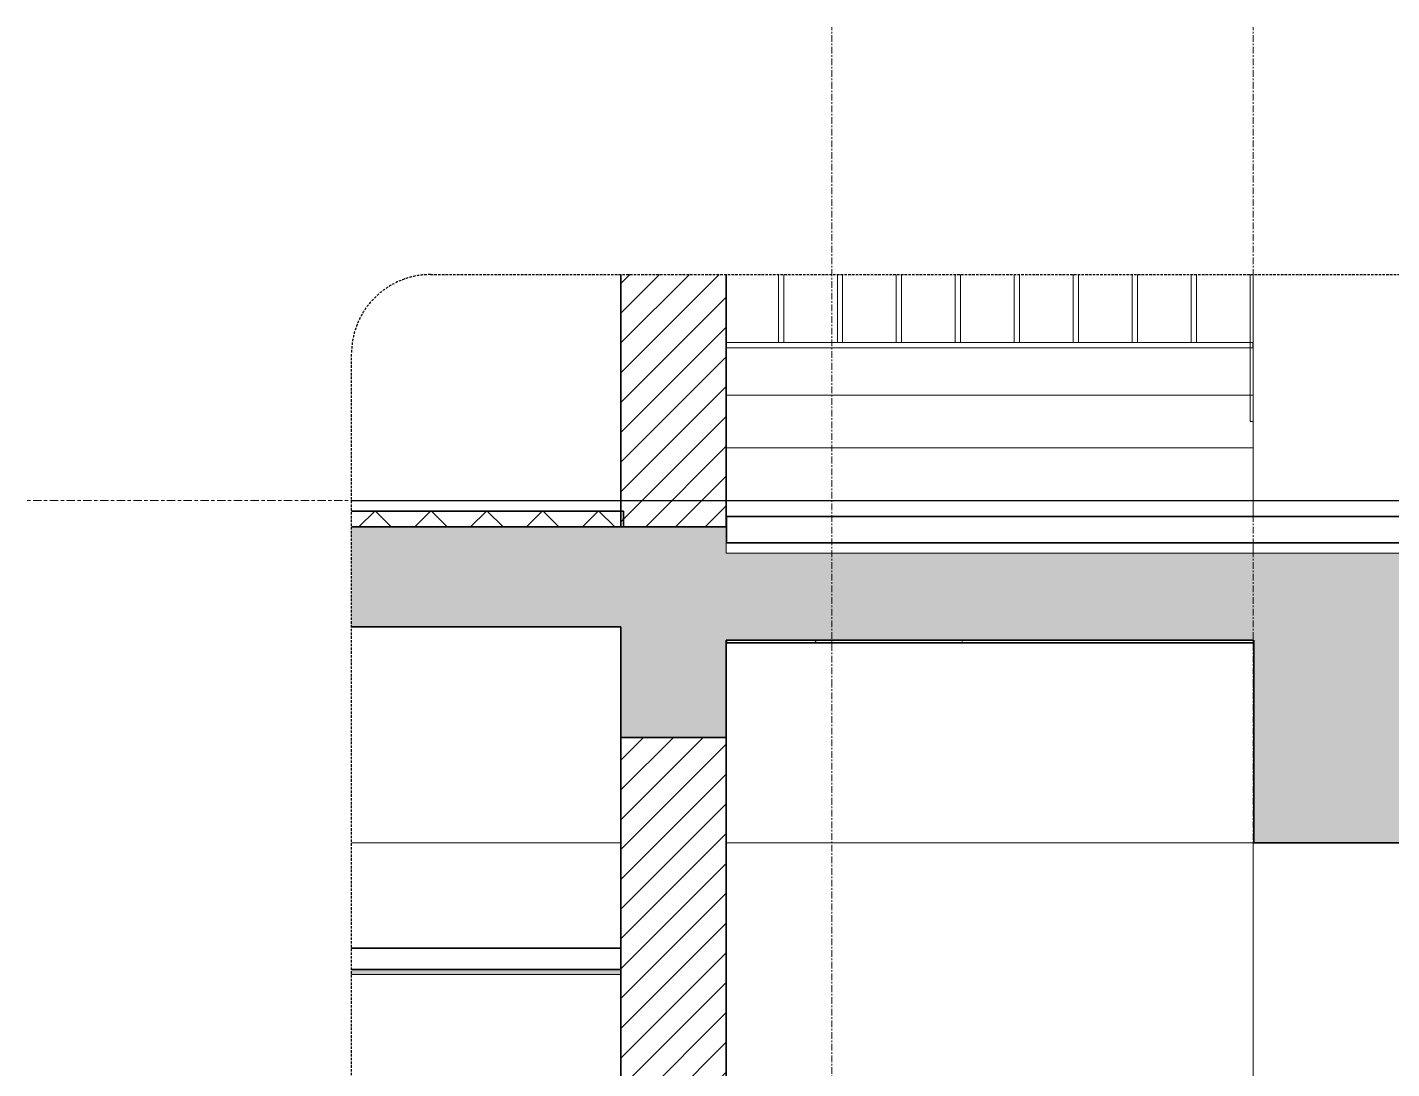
# Model space of a CAD drawing. Header units: millimetres. Extents: x 41758 to 237109, y 3795 to 78637.
# Drawn here: x 71183 to 73773, y 7921 to 9898 of the extents above; entities that cross this region are included whole.
import ezdxf

# ---------------------------------------------------------------- set-up
doc = ezdxf.new("R2010")
doc.units = ezdxf.units.MM
for name, pattern in [('Centre', [31.75, 6.35, -4.7625, 15.875, -4.7625]), ('Grid Line', [22.225, 12.7, -3.175, 3.175, -3.175]), ('Hidden', [7.14375, 4.7625, -2.38125]), ('IMPORT-CENTER _2_', [40.64, 25.4, -5.08, 5.08, -5.08])]:
    doc.linetypes.add(name, pattern=pattern)
for name, color, linetype, lineweight in [('0-5', 130, 'Continuous', 5), ('A-CLNG-1', 250, 'Continuous', 35), ('A-CLNG-FNSH-1', 7, 'Continuous', 18), ('A-CLNG-PATT-1', 7, 'Continuous', 18), ('A-CLNG-PATT-3', 13, 'Continuous', 18), ('A-DETL-GENF', 92, 'Continuous', 18), ('A-DETL-GENF-4', 9, 'Continuous', 18), ('A-DETL-GENF-5', 92, 'Hidden', 25), ('A-DETL-MEDM', 33, 'Continuous', 35), ('A-DETL-THIN', 151, 'Continuous', 18), ('A-FLOR-FNSH-1', 250, 'Continuous', 35), ('A-FLOR-HRAL', 11, 'Continuous', 18), ('A-FLOR-LEVL-2', 51, 'Centre', 9), ('A-FLOR-PATT-3', 8, 'Continuous', 18), ('A-WALL', 113, 'Continuous', 18), ('A-WALL-2', 250, 'Continuous', 35), ('A-WALL-PATT-2', 111, 'Continuous', 18), ('G-IMPT', 8, 'Continuous', 18), ('G-IMPT-3', 8, 'IMPORT-CENTER _2_', 18), ('M-EQPM', 50, 'Continuous', 18), ('M-EQPM-2', 50, 'Continuous', 25), ('S-BEAM-2', 7, 'Continuous', 18), ('S-COLS-6', 7, 'Continuous', 18), ('S-GRID-1', 1, 'Grid Line', 9)]:
    doc.layers.add(name, color=color, linetype=linetype, lineweight=lineweight)
pattern_1 = [(45, (77358.363, 15875), (-28.28427, 28.28427), [])]

# ---------------------------------------------------------------- blocks, each defined once
blk = doc.blocks.new('NCV_TKTC_KET CAU_rvt-3-TKCS_CĂN HỘ LOẠI 6 - MẶT CẮT 2')
at = {"layer": 'S-BEAM-2'}
for p, q in [((-45537, 9100), (-44536.9, 9100)), ((-45737, 8350), (-46248.6, 8350)), ((-44535.3, 8350), (-45537, 8350))]:
    blk.add_line(p, q, dxfattribs=at)
at = {"layer": 'S-COLS-6'}
for p, q in [((-44536.9, 8970), (-44536.9, 9428.9)), ((-44536.9, 8900), (-44536.9, 8920)), ((-44536.9, 5570), (-44536.9, 8350))]:
    blk.add_line(p, q, dxfattribs=at)
blk = doc.blocks.new('NCV_TKTC_TANG 2_rvt-3-TKCS_CĂN HỘ LOẠI 6 - MẶT CẮT 2')
at = {"layer": 'A-CLNG-PATT-1'}
h = blk.add_hatch(dxfattribs=at)
h.set_pattern_fill('FP_16', color=256, style=0, pattern_type=2)
h.set_pattern_definition([(0, (-40688.45, 15875), (406.4, 101.6), [16.764, -288.036, 16.764, -288.036, -1625.6]), (0, (-40688.45, 15875), (406.4, 101.6), [-609.6, 16.764, -592.836, 16.764, -288.036, -711.2]), (0, (-40688.45, 15875), (406.4, 101.6), [-1524, 16.764, -186.436, 16.764, -491.236]), (120, (-40536.05, 15925.8), (-291.1882, 301.1527), [16.764, -288.036, 16.764, -288.036, -1625.6]), (120, (-40536.05, 15925.8), (-291.1882, 301.1527), [-609.6, 16.764, -592.836, 16.764, -288.036, -711.2]), (120, (-40536.05, 15925.8), (-291.1882, 301.1527), [-1524, 16.764, -186.436, 16.764, -491.236]), (240, (-40485.25, 16129), (-115.2118, -402.7527), [16.764, -288.036, 16.764, -288.036, -1625.6]), (240, (-40485.25, 16129), (-115.2118, -402.7527), [-609.6, 16.764, -592.836, 16.764, -288.036, -711.2]), (240, (-40485.25, 16129), (-115.2118, -402.7527), [-1524, 16.764, -186.436, 16.764, -491.236])])
h.paths.add_polyline_path([(-44536.9, 8730), (-44535.3, 8730), (-44535.3, 8735), (-45536.9, 8735), (-45536.9, 8730), (-45175.5, 8730)])
h.paths.add_polyline_path([(-43536.9, 8730), (-43536.9, 8735), (-44235.3, 8735), (-44235.3, 8730), (-43696.7, 8730)])
at = {"layer": 'A-CLNG-1'}
for p, q in [((-45536.9, 8735), (-45536.9, 8730)), ((-45536.9, 8730), (-44535.3, 8730))]:
    blk.add_line(p, q, dxfattribs=at)
blk = doc.blocks.new('NCV_TKTC_TANG 3 - 4_rvt-4-TKCS_CĂN HỘ LOẠI 6 - MẶT CẮT 2')
at = {"layer": 'A-FLOR-FNSH-1'}
for p, q in [((-43536.9, 8970), (-45536.9, 8970)), ((-45536.9, 8970), (-45536.9, 8920)), ((-45536.9, 8920), (-43536.9, 8920))]:
    blk.add_line(p, q, dxfattribs=at)
blk = doc.blocks.new('Railing - 10mm-V39-TKCS_CĂN HỘ LOẠI 6 - MẶT CẮT 2')
at = {"layer": 'A-FLOR-HRAL'}
for p, q in [((-45438.1, 9300), (-45438.1, 9428.9)), ((-45428.1, 9428.9), (-45428.1, 9300))]:
    blk.add_line(p, q, dxfattribs=at)
blk = doc.blocks.new('Railing - 50 x 10mm-V40-TKCS_CĂN HỘ LOẠI 6 - MẶT CẮT 2')
at = {"layer": 'A-FLOR-HRAL'}
for q in [(-44542.4, 9428.9), (-44536.9, 9150)]:
    blk.add_line((-44542.4, 9150), q, dxfattribs=at)
blk = doc.blocks.new('Railing - Railing-1560038-TKCS_CĂN HỘ LOẠI 6 - MẶT CẮT 2')
at = {"layer": 'A-FLOR-HRAL'}
for p, q in [((-45537, 9300), (-44537.4, 9300)), ((-45537, 9290), (-44537.4, 9290)), ((-44537.4, 9300), (-44537.4, 9290))]:
    blk.add_line(p, q, dxfattribs=at)
for name, p in [('Railing - 10mm-V39-TKCS_CĂN HỘ LOẠI 6 - MẶT CẮT 2', (0, 0)), ('Railing - 10mm-V39-TKCS_CĂN HỘ LOẠI 6 - MẶT CẮT 2', (112, 0)), ('Railing - 10mm-V39-TKCS_CĂN HỘ LOẠI 6 - MẶT CẮT 2', (223.9, 0)), ('Railing - 10mm-V39-TKCS_CĂN HỘ LOẠI 6 - MẶT CẮT 2', (335.9, 0)), ('Railing - 10mm-V39-TKCS_CĂN HỘ LOẠI 6 - MẶT CẮT 2', (447.8, 0)), ('Railing - 10mm-V39-TKCS_CĂN HỘ LOẠI 6 - MẶT CẮT 2', (559.8, 0)), ('Railing - 10mm-V39-TKCS_CĂN HỘ LOẠI 6 - MẶT CẮT 2', (671.8, 0)), ('Railing - 10mm-V39-TKCS_CĂN HỘ LOẠI 6 - MẶT CẮT 2', (783.7, 0)), ('Railing - 50 x 10mm-V40-TKCS_CĂN HỘ LOẠI 6 - MẶT CẮT 2', (0, 0))]:
    blk.add_blockref(name, p)
blk = doc.blocks.new('TKTC_XREF_251221_MB TANG 2-7 - TKTC_XREF_260130_MB TANG 2-5_dwg_$cc-4746808-TKCS_CĂN HỘ LOẠI 6 - MẶT CẮT 2')
at = {"layer": 'G-IMPT-3'}
for p, q in [((-45618.5, 5600), (-45465.5, 5600)), ((-45542, 5600), (-45542, 5600))]:
    blk.add_line(p, q, dxfattribs=at)
at = {"layer": 'M-EQPM'}
for p, q in [((-45542, 5600), (-45596, 5600)), ((-45596, 5600), (-45542, 5600)), ((-45542, 5600), (-45554.5, 5600)), ((-45554.5, 5600), (-45542, 5600)), ((-45542, 5600), (-45529.4, 5600)), ((-45529.4, 5600), (-45542, 5600)), ((-45485.1, 5600), (-45485.1, 5600))]:
    blk.add_line(p, q, dxfattribs=at)
blk = doc.blocks.new('TKTC_XREF_251221_MB TANG 2-7 - TKTC_XREF_260130_MB TANG 2-5_dwg_CUM U_DN100-4746796-TKCS_CĂN HỘ LOẠI 6 - MẶT CẮT 2')
at = {"layer": 'G-IMPT'}
for p, q in [((-45542, 5600), (-45609.1, 5600)), ((-45609.1, 5600), (-45542, 5600)), ((-45542, 5600), (-45601.3, 5600)), ((-45601.3, 5600), (-45542, 5600)), ((-45542, 5600), (-45542, 5600)), ((-45477.1, 5600), (-45542, 5600)), ((-45477.1, 5600), (-45542, 5600)), ((-45477.1, 5600), (-45542, 5600)), ((-45477.1, 5600), (-45542, 5600)), ((-45475.2, 5600), (-45477.1, 5600)), ((-45477.1, 5600), (-45475.2, 5600)), ((-45475.2, 5600), (-45477.1, 5600)), ((-45477.1, 5600), (-45475.2, 5600)), ((-45470.4, 5600), (-45475.2, 5600)), ((-45475.2, 5600), (-45470.4, 5600)), ((-45475.2, 5600), (-45470.4, 5600)), ((-45475.2, 5600), (-45470.4, 5600)), ((-45470.4, 5600), (-45475.2, 5600)), ((-45475.2, 5600), (-45470.4, 5600)), ((-45475.2, 5600), (-45470.4, 5600)), ((-45475.2, 5600), (-45470.4, 5600)), ((-45470.4, 5600), (-45470.4, 5600)), ((-45470.4, 5600), (-45470.4, 5600)), ((-45469.5, 5600), (-45464, 5600)), ((-45464, 5600), (-45469.5, 5600)), ((-45469.5, 5600), (-45464, 5600)), ((-45464, 5600), (-45469.5, 5600)), ((-45463.1, 5600), (-45464, 5600)), ((-45464, 5600), (-45463.1, 5600)), ((-45463.1, 5600), (-45464, 5600)), ((-45464, 5600), (-45463.1, 5600))]:
    blk.add_line(p, q, dxfattribs=at)
blk = doc.blocks.new('TKTC_XREF_251221_MB TANG 2-7 - TKTC_XREF_260130_MB TANG 2-5_dwg_$cc-4746798-TKCS_CĂN HỘ LOẠI 6 - MẶT CẮT 2')
at = {"layer": 'G-IMPT-3'}
for p, q in [((-45071.5, 5600), (-45192.6, 5600)), ((-45132.5, 5600), (-45131.7, 5600))]:
    blk.add_line(p, q, dxfattribs=at)
at = {"layer": 'M-EQPM'}
for p, q in [((-45177.1, 5600), (-45177.1, 5600)), ((-45132.1, 5600), (-45132.4, 5600)), ((-45132.4, 5600), (-45131.8, 5600)), ((-45131.8, 5600), (-45132.1, 5600))]:
    blk.add_line(p, q, dxfattribs=at)
blk = doc.blocks.new('TKTC_XREF_251221_MB TANG 2-7 - TKTC_XREF_260130_MB TANG 2-5_dwg_CUM U_DN100-V42-TKCS_CĂN HỘ LOẠI 6 - MẶT CẮT 2')
at = {"layer": 'G-IMPT'}
for p, q in [((-45196.1, 5600), (-45195.3, 5600)), ((-45195.3, 5600), (-45196.1, 5600)), ((-45196.1, 5600), (-45195.3, 5600)), ((-45195.3, 5600), (-45196.1, 5600)), ((-45191, 5600), (-45195.3, 5600)), ((-45195.3, 5600), (-45191, 5600)), ((-45191, 5600), (-45195.3, 5600)), ((-45195.3, 5600), (-45191, 5600)), ((-45190.2, 5600), (-45190.2, 5600)), ((-45190.2, 5600), (-45190.2, 5600)), ((-45190.2, 5600), (-45186.5, 5600)), ((-45186.5, 5600), (-45190.2, 5600)), ((-45186.5, 5600), (-45190.2, 5600)), ((-45186.5, 5600), (-45190.2, 5600)), ((-45190.2, 5600), (-45186.5, 5600)), ((-45186.5, 5600), (-45190.2, 5600)), ((-45186.5, 5600), (-45190.2, 5600)), ((-45186.5, 5600), (-45190.2, 5600)), ((-45186.5, 5600), (-45184.9, 5600)), ((-45184.9, 5600), (-45186.5, 5600)), ((-45186.5, 5600), (-45184.9, 5600)), ((-45184.9, 5600), (-45186.5, 5600)), ((-45184.9, 5600), (-45133.6, 5600)), ((-45184.9, 5600), (-45133.6, 5600)), ((-45184.9, 5600), (-45133.6, 5600)), ((-45184.9, 5600), (-45133.6, 5600)), ((-45133.6, 5600), (-45086.7, 5600)), ((-45086.7, 5600), (-45133.6, 5600)), ((-45133.6, 5600), (-45133.6, 5600)), ((-45133.6, 5600), (-45080.5, 5600)), ((-45080.5, 5600), (-45133.6, 5600))]:
    blk.add_line(p, q, dxfattribs=at)
blk = doc.blocks.new('TKTC_XREF_251221_MB TANG 2-7 - TKTC_XREF_260130_MB TANG 2-5_dwg_THU NUOC - THU NUOC-444531-TKCS_MB TẦNG 1-4746810-TKCS_CĂN HỘ LOẠI 6 - MẶT CẮT 2')
at = {"layer": 'G-IMPT'}
for p, q in [((-45008.7, 5600), (-44858.7, 5600)), ((-44858.7, 5600), (-45008.7, 5600)), ((-44983.7, 5600), (-44883.7, 5600)), ((-44883.7, 5600), (-44983.7, 5600)), ((-44967.7, 5600), (-44973.7, 5600)), ((-44973.7, 5600), (-44967.7, 5600)), ((-44961.3, 5600), (-44955.3, 5600)), ((-44955.3, 5600), (-44961.3, 5600)), ((-44948.9, 5600), (-44942.9, 5600)), ((-44942.9, 5600), (-44948.9, 5600)), ((-44930.4, 5600), (-44936.4, 5600)), ((-44936.4, 5600), (-44930.4, 5600)), ((-44930.4, 5600), (-44936.4, 5600)), ((-44936.4, 5600), (-44930.4, 5600)), ((-44933.7, 5600), (-44933.7, 5600)), ((-44933.7, 5600), (-44933.7, 5600)), ((-44933.7, 5600), (-44933.7, 5600)), ((-44933.7, 5600), (-44933.7, 5600)), ((-44918.4, 5600), (-44924.4, 5600)), ((-44924.4, 5600), (-44918.4, 5600)), ((-44906, 5600), (-44912, 5600)), ((-44912, 5600), (-44906, 5600)), ((-44899.6, 5600), (-44893.6, 5600)), ((-44893.6, 5600), (-44899.6, 5600))]:
    blk.add_line(p, q, dxfattribs=at)
blk = doc.blocks.new('TKTC_XREF_251221_MB TANG 2-7 - TKTC_XREF_260130_MB TANG 2-5_dwg_THU NUOC - THU NUOC-444531-TKCS_MB TẦNG 1-4746804-TKCS_CĂN HỘ LOẠI 6 - MẶT CẮT 2')
at = {"layer": 'G-IMPT'}
for p, q in [((-45708.7, 5600), (-45858.7, 5600)), ((-45858.7, 5600), (-45708.7, 5600)), ((-45733.7, 5600), (-45833.7, 5600)), ((-45833.7, 5600), (-45733.7, 5600)), ((-45817.7, 5600), (-45823.7, 5600)), ((-45823.7, 5600), (-45817.7, 5600)), ((-45811.3, 5600), (-45805.3, 5600)), ((-45805.3, 5600), (-45811.3, 5600)), ((-45798.9, 5600), (-45792.9, 5600)), ((-45792.9, 5600), (-45798.9, 5600)), ((-45786.9, 5600), (-45780.9, 5600)), ((-45780.9, 5600), (-45786.9, 5600)), ((-45786.9, 5600), (-45780.9, 5600)), ((-45780.9, 5600), (-45786.9, 5600)), ((-45783.7, 5600), (-45783.7, 5600)), ((-45783.7, 5600), (-45783.7, 5600)), ((-45783.7, 5600), (-45783.7, 5600)), ((-45783.7, 5600), (-45783.7, 5600)), ((-45768.4, 5600), (-45774.4, 5600)), ((-45774.4, 5600), (-45768.4, 5600)), ((-45756, 5600), (-45762, 5600)), ((-45762, 5600), (-45756, 5600)), ((-45749.6, 5600), (-45743.6, 5600)), ((-45743.6, 5600), (-45749.6, 5600))]:
    blk.add_line(p, q, dxfattribs=at)
blk = doc.blocks.new('TKTC_XREF_251221_MB TANG 2-7 - TKTC_XREF_260130_MB TANG 2-5_dwg_$cc-V43-TKCS_CĂN HỘ LOẠI 6 - MẶT CẮT 2')
at = {"layer": 'G-IMPT-3'}
for p, q in [((-45383.3, 5600), (-45504.4, 5600)), ((-45444.3, 5600), (-45443.5, 5600))]:
    blk.add_line(p, q, dxfattribs=at)
at = {"layer": 'M-EQPM'}
for p, q in [((-45488.9, 5600), (-45488.9, 5600)), ((-45443.9, 5600), (-45444.2, 5600)), ((-45444.2, 5600), (-45443.6, 5600)), ((-45443.6, 5600), (-45443.9, 5600))]:
    blk.add_line(p, q, dxfattribs=at)
blk = doc.blocks.new('TKTC_XREF_251221_MB TANG 2-7 - TKTC_XREF_260130_MB TANG 2-5_dwg_CUM U_DN100-V44-TKCS_CĂN HỘ LOẠI 6 - MẶT CẮT 2')
at = {"layer": 'G-IMPT'}
for p, q in [((-45508.6, 5600), (-45507.8, 5600)), ((-45508.5, 5600), (-45508.6, 5600)), ((-45507.8, 5600), (-45508.5, 5600)), ((-45507.9, 5600), (-45507.2, 5600)), ((-45507.2, 5600), (-45507.9, 5600)), ((-45507.9, 5600), (-45507.9, 5600)), ((-45506.6, 5600), (-45506.6, 5600)), ((-45505.9, 5600), (-45505.9, 5600)), ((-45505, 5600), (-45505.1, 5600)), ((-45504.4, 5600), (-45504.4, 5600)), ((-45503.5, 5600), (-45503.5, 5600)), ((-45502.9, 5600), (-45502.9, 5600)), ((-45502.8, 5600), (-45502.8, 5600)), ((-45502.7, 5600), (-45502.8, 5600)), ((-45499, 5600), (-45502.8, 5600)), ((-45502.7, 5600), (-45502.7, 5600)), ((-45498.9, 5600), (-45502.7, 5600)), ((-45502.1, 5600), (-45502.1, 5600)), ((-45502.1, 5600), (-45502.1, 5600)), ((-45502.1, 5600), (-45502.1, 5600)), ((-45498.3, 5600), (-45502.1, 5600)), ((-45498.3, 5600), (-45502.1, 5600)), ((-45497.5, 5600), (-45446.1, 5600)), ((-45496.8, 5600), (-45445.5, 5600)), ((-45446.1, 5600), (-45445.5, 5600)), ((-45446.1, 5600), (-45445.5, 5600)), ((-45446.1, 5600), (-45445.5, 5600))]:
    blk.add_line(p, q, dxfattribs=at)
at = {"layer": 'G-IMPT', "flags": 128}
for points in [[(-45503.5, 5600), (-45507.8, 5600), (-45507.8, 5600), (-45503.5, 5600)], [(-45502.9, 5600), (-45507.2, 5600), (-45507.2, 5600), (-45502.9, 5600)], [(-45502.8, 5600), (-45499, 5600), (-45498.9, 5600), (-45502.7, 5600)], [(-45502.1, 5600), (-45498.4, 5600), (-45498.3, 5600), (-45502.1, 5600)], [(-45498.9, 5600), (-45498.9, 5600), (-45497.4, 5600), (-45497.5, 5600), (-45499, 5600), (-45499, 5600)], [(-45498.3, 5600), (-45498.3, 5600), (-45496.8, 5600), (-45496.8, 5600), (-45498.4, 5600), (-45498.4, 5600)], [(-45497.4, 5600), (-45446.1, 5600), (-45446.1, 5600)], [(-45496.8, 5600), (-45445.5, 5600), (-45445.5, 5600)]]:
    blk.add_lwpolyline(points, dxfattribs=at)
blk = doc.blocks.new('TKTC_XREF_251221_MB TANG 2-7 - TKTC_XREF_260130_MB TANG 2-5_dwg_FD-4746794-TKCS_CĂN HỘ LOẠI 6 - MẶT CẮT 2')
at = {"layer": 'G-IMPT'}
for p, q in [((-45210.7, 5600), (-45060.7, 5600)), ((-45060.7, 5600), (-45210.7, 5600)), ((-45135.7, 5600), (-45135.7, 5600))]:
    blk.add_line(p, q, dxfattribs=at)
at = {"layer": 'M-EQPM'}
for p, q in [((-45082.4, 5600), (-45189, 5600)), ((-45098, 5600), (-45173.4, 5600)), ((-45098, 5600), (-45173.4, 5600))]:
    blk.add_line(p, q, dxfattribs=at)
blk = doc.blocks.new('TKTC_XREF_251221_MB TANG 2-7 - TKTC_XREF_260130_MB TANG 2-5_dwg_$cc-4746805-TKCS_CĂN HỘ LOẠI 6 - MẶT CẮT 2')
at = {"layer": 'G-IMPT-3'}
for p, q in [((-45355.5, 5600), (-45508.5, 5600)), ((-45432, 5600), (-45432, 5600))]:
    blk.add_line(p, q, dxfattribs=at)
at = {"layer": 'M-EQPM'}
for p, q in [((-45488.8, 5600), (-45488.8, 5600)), ((-45432, 5600), (-45444.5, 5600)), ((-45444.5, 5600), (-45432, 5600)), ((-45432, 5600), (-45377.9, 5600)), ((-45377.9, 5600), (-45432, 5600)), ((-45432, 5600), (-45419.4, 5600)), ((-45419.4, 5600), (-45432, 5600))]:
    blk.add_line(p, q, dxfattribs=at)
blk = doc.blocks.new('TKTC_XREF_251221_MB TANG 2-7 - TKTC_XREF_260130_MB TANG 2-5_dwg_CUM U_DN100-V45-TKCS_CĂN HỘ LOẠI 6 - MẶT CẮT 2')
at = {"layer": 'G-IMPT'}
for p, q in [((-45510.8, 5600), (-45509.9, 5600)), ((-45509.9, 5600), (-45510.8, 5600)), ((-45510.8, 5600), (-45509.9, 5600)), ((-45509.9, 5600), (-45510.8, 5600)), ((-45504.5, 5600), (-45509.9, 5600)), ((-45509.9, 5600), (-45504.5, 5600)), ((-45504.5, 5600), (-45509.9, 5600)), ((-45509.9, 5600), (-45504.5, 5600)), ((-45503.5, 5600), (-45503.5, 5600)), ((-45503.5, 5600), (-45503.5, 5600)), ((-45503.5, 5600), (-45498.7, 5600)), ((-45498.7, 5600), (-45503.5, 5600)), ((-45498.7, 5600), (-45503.5, 5600)), ((-45498.7, 5600), (-45503.5, 5600)), ((-45503.5, 5600), (-45498.7, 5600)), ((-45498.7, 5600), (-45503.5, 5600)), ((-45498.7, 5600), (-45503.5, 5600)), ((-45498.7, 5600), (-45503.5, 5600)), ((-45498.7, 5600), (-45496.8, 5600)), ((-45496.8, 5600), (-45498.7, 5600)), ((-45498.7, 5600), (-45496.8, 5600)), ((-45496.8, 5600), (-45498.7, 5600)), ((-45496.8, 5600), (-45432, 5600)), ((-45496.8, 5600), (-45432, 5600)), ((-45496.8, 5600), (-45432, 5600)), ((-45496.8, 5600), (-45432, 5600)), ((-45432, 5600), (-45372.6, 5600)), ((-45372.6, 5600), (-45432, 5600)), ((-45432, 5600), (-45432, 5600)), ((-45432, 5600), (-45364.9, 5600)), ((-45364.9, 5600), (-45432, 5600))]:
    blk.add_line(p, q, dxfattribs=at)
blk = doc.blocks.new('TKTC_XREF_251221_MB TANG 2-7 - TKTC_XREF_251221_MB TANG 2-7-V49-TKCS_CĂN HỘ LOẠI 6 - MẶT CẮT 2')
at = {"layer": 'M-EQPM'}
for p, q in [((-45626.7, 9000), (-45477.1, 9000)), ((-45477.1, 9000), (-45626.7, 9000)), ((-45496.8, 9000), (-45536.9, 9000)), ((-45536.9, 9000), (-45496.8, 9000)), ((-45346.9, 9000), (-45496.8, 9000)), ((-45496.8, 9000), (-45346.9, 9000)), ((-45476.9, 9000), (-45427.2, 9000)), ((-45427.2, 9000), (-45476.9, 9000)), ((-45224.9, 9000), (-45184.9, 9000)), ((-45184.9, 9000), (-45224.9, 9000)), ((-45184.9, 9000), (-45064.9, 9000)), ((-45064.9, 9000), (-45184.9, 9000))]:
    blk.add_line(p, q, dxfattribs=at)
at = {"layer": 'M-EQPM-2'}
blk.add_line((-46248.6, 9000), (-35296.5, 9000), dxfattribs=at)
for name in ['TKTC_XREF_251221_MB TANG 2-7 - TKTC_XREF_260130_MB TANG 2-5_dwg_THU NUOC - THU NUOC-444531-TKCS_MB TẦNG 1-4746804-TKCS_CĂN HỘ LOẠI 6 - MẶT CẮT 2', 'TKTC_XREF_251221_MB TANG 2-7 - TKTC_XREF_260130_MB TANG 2-5_dwg_$cc-4746808-TKCS_CĂN HỘ LOẠI 6 - MẶT CẮT 2', 'TKTC_XREF_251221_MB TANG 2-7 - TKTC_XREF_260130_MB TANG 2-5_dwg_CUM U_DN100-4746796-TKCS_CĂN HỘ LOẠI 6 - MẶT CẮT 2', 'TKTC_XREF_251221_MB TANG 2-7 - TKTC_XREF_260130_MB TANG 2-5_dwg_CUM U_DN100-V45-TKCS_CĂN HỘ LOẠI 6 - MẶT CẮT 2', 'TKTC_XREF_251221_MB TANG 2-7 - TKTC_XREF_260130_MB TANG 2-5_dwg_CUM U_DN100-V44-TKCS_CĂN HỘ LOẠI 6 - MẶT CẮT 2', 'TKTC_XREF_251221_MB TANG 2-7 - TKTC_XREF_260130_MB TANG 2-5_dwg_$cc-4746805-TKCS_CĂN HỘ LOẠI 6 - MẶT CẮT 2', 'TKTC_XREF_251221_MB TANG 2-7 - TKTC_XREF_260130_MB TANG 2-5_dwg_$cc-V43-TKCS_CĂN HỘ LOẠI 6 - MẶT CẮT 2', 'TKTC_XREF_251221_MB TANG 2-7 - TKTC_XREF_260130_MB TANG 2-5_dwg_FD-4746794-TKCS_CĂN HỘ LOẠI 6 - MẶT CẮT 2', 'TKTC_XREF_251221_MB TANG 2-7 - TKTC_XREF_260130_MB TANG 2-5_dwg_CUM U_DN100-V42-TKCS_CĂN HỘ LOẠI 6 - MẶT CẮT 2', 'TKTC_XREF_251221_MB TANG 2-7 - TKTC_XREF_260130_MB TANG 2-5_dwg_$cc-4746798-TKCS_CĂN HỘ LOẠI 6 - MẶT CẮT 2', 'TKTC_XREF_251221_MB TANG 2-7 - TKTC_XREF_260130_MB TANG 2-5_dwg_THU NUOC - THU NUOC-444531-TKCS_MB TẦNG 1-4746810-TKCS_CĂN HỘ LOẠI 6 - MẶT CẮT 2']:
    blk.add_blockref(name, (0, 3400))
blk = doc.blocks.new('BORDER VIEW - BORDER VIEW-2612443-TKCS_CĂN HỘ LOẠI 6 - MẶT CẮT 2')
at = {"layer": 'A-DETL-GENF-5'}
for p, q in [((-46098.6, 9428.9), (-35446.5, 9428.9)), ((-46248.6, 5230), (-46248.6, 9278.9))]:
    blk.add_line(p, q, dxfattribs=at)
blk.add_arc((-46098.6, 9278.9), 150, 90, 180, dxfattribs=at)

msp = doc.modelspace()

# ---------------------------------------------------------------- hatches: boundary and pattern name
at = {"layer": 'A-CLNG-PATT-3'}
h = msp.add_hatch(dxfattribs=at)
h.set_pattern_fill('FP_16', color=256, style=0, pattern_type=2)
h.set_pattern_definition([(0, (77358.36, 15875), (406.4, 101.6), [16.764, -288.036, 16.764, -288.036, -1625.6]), (0, (77358.36, 15875), (406.4, 101.6), [-609.6, 16.764, -592.836, 16.764, -288.036, -711.2]), (0, (77358.36, 15875), (406.4, 101.6), [-1524, 16.764, -186.436, 16.764, -491.236]), (120, (77510.76, 15925.8), (-291.1882, 301.1527), [16.764, -288.036, 16.764, -288.036, -1625.6]), (120, (77510.76, 15925.8), (-291.1882, 301.1527), [-609.6, 16.764, -592.836, 16.764, -288.036, -711.2]), (120, (77510.76, 15925.8), (-291.1882, 301.1527), [-1524, 16.764, -186.436, 16.764, -491.236]), (240, (77561.56, 16129), (-115.2118, -402.7527), [16.764, -288.036, 16.764, -288.036, -1625.6]), (240, (77561.56, 16129), (-115.2118, -402.7527), [-609.6, 16.764, -592.836, 16.764, -288.036, -711.2]), (240, (77561.56, 16129), (-115.2118, -402.7527), [-1524, 16.764, -186.436, 16.764, -491.236])])
h.paths.add_polyline_path([(82750.3, 8100), (82750.3, 8110), (82509.5, 8110), (82509.5, 8100)])
h.paths.add_polyline_path([(72309.5, 8100), (72309.5, 8110), (71798.2, 8110), (71798.2, 8100), (72281.3, 8100)])
at = {"layer": 'A-DETL-GENF-4'}
h = msp.add_hatch(dxfattribs=at)
h.set_pattern_fill('FP_13', color=256, style=0, pattern_type=2)
h.set_pattern_definition([(50, (77358.36, 15875), (364.368, -31.878), [38.1, -419.1]), (355, (77358.36, 15875), (-70.486, 382.113), [30.48, -335.28]), (100.451, (77388.73, 15872.34), (293.885, 350.233), [32.38, -356.18]), (46.184, (77358.36, 15976.6), (542.158, -84.086), [57.15, -628.65]), (96.636, (77403.54, 15969.6), (474.805, 494.855), [48.57, -534.27]), (351.184, (77358.36, 15976.6), (474.81, 494.85), [45.72, -502.92]), (21, (77409.16, 15951.2), (303.2285, -204.5305), [38.1, -419.1]), (326, (77409.16, 15951.2), (123.604, 368.376), [30.48, -335.28]), (71.451, (77434.43, 15934.16), (426.834, 163.843), [32.38, -356.18]), (37.5, (77358.36, 15875), (6.1766, 169.1102), [3.353, -327.863, 3.353, -337.007, -336.55]), (37.5, (77358.36, 15875), (6.1766, 169.1102), [-671.576, 3.353, -333.197]), (7.5, (77358.36, 15875), (133.639, 200.3615), [3.353, -190.703, 3.353, -320.243, -128.27]), (7.5, (77358.36, 15875), (133.639, 200.3615), [-517.652, 3.353, -124.917]), (327.5, (77245.08, 15875), (271.1818, -11.4584), [3.353, -123.647, 3.353, -392.887, -525.78]), (327.5, (77245.08, 15875), (271.1818, -11.4584), [-523.24, 3.353, -522.427]), (317.5, (77194.28, 15875), (296.2585, 50.853), [3.353, -161.747, 3.353, -259.791, -373.38]), (317.5, (77194.28, 15875), (296.2585, 50.853), [-428.244, 3.353, -370.027]), (45, (77358.36, 15875), (-125.7236, 125.7236), []), (45, (77358.36, 16065.5), (-125.7236, 125.7236), [])])
h.paths.add_polyline_path([(78077.7, 5080), (78111.2, 5080), (78111.2, 5350), (82311.5, 5350), (82311.5, 5100), (82511.5, 5100), (82511.7, 5350), (82750.3, 5350), (82750.3, 5550), (71798.2, 5550), (71798.2, 5350), (72309.8, 5350), (72309.8, 5150), (72509.8, 5150), (72509.8, 5330), (73511.5, 5330), (73511.5, 5080), (73811.5, 5080), (73811.5, 5330), (77811.2, 5330), (77811.2, 5080), (78008.5, 5080)])
h.paths.add_polyline_path([(73811.5, 8350), (73811.5, 8735), (74709.9, 8735), (74709.9, 8785), (77811.2, 8785), (77811.2, 8350), (78111.2, 8350), (78111.2, 8785), (80111.2, 8785), (80111.2, 8730), (82311.5, 8730), (82311.5, 8500), (82511.5, 8500), (82511.7, 8750), (82750.3, 8750), (82750.3, 8900), (80209.9, 8900), (80209.9, 8950), (74509.9, 8950), (74509.9, 8900), (72509.8, 8900), (72509.8, 8950), (71798.2, 8950), (71798.2, 8760), (72309.8, 8760), (72309.8, 8550), (72509.8, 8550), (72509.9, 8735), (73511.5, 8735), (73511.5, 8350), (73594.2, 8350)])
at = {"layer": 'A-FLOR-PATT-3'}
h = msp.add_hatch(dxfattribs=at)
h.set_pattern_fill('FP_17', color=256, style=0, pattern_type=2)
h.set_pattern_definition([(45, (77358.36, 15875), (-53.033, 53.033), []), (135, (77358.36, 15875), (-53.033, -53.033), [])])
h.paths.add_polyline_path([(82509.5, 8930), (82750.3, 8930), (82750.3, 8980), (82509.5, 8980), (82509.5, 8950)])
h.paths.add_polyline_path([(72309.8, 8950), (72309.8, 8980), (71798.2, 8980), (71798.2, 8950), (72302.1, 8950)])
at = {"layer": 'A-WALL-PATT-2'}
h = msp.add_hatch(dxfattribs=at)
h.set_pattern_fill('FP_12', color=256, style=0, pattern_type=2)
h.set_pattern_definition(pattern_1)
h.paths.add_polyline_path([(72309.8, 8950), (72509.8, 8950), (72509.8, 9428.9), (72309.8, 9428.9), (72309.8, 9000)])
h = msp.add_hatch(dxfattribs=at)
h.set_pattern_fill('FP_12', color=256, style=0, pattern_type=2)
h.set_pattern_definition(pattern_1)
h.paths.add_polyline_path([(72501.6, 5550), (72509.8, 5550), (72509.8, 8550), (72309.8, 8550), (72309.8, 5550)])

# ---------------------------------------------------------------- linework, layer by layer
at = {"layer": 'A-CLNG-1'}
for p, q in [((72309.5, 8150), (71798.2, 8150)), ((72309.5, 8110), (72309.5, 8150)), ((72309.5, 8110), (71798.2, 8110))]:
    msp.add_line(p, q, dxfattribs=at)
at = {"layer": 'A-CLNG-FNSH-1'}
for p, q in [((72309.5, 8100), (72309.5, 8110)), ((71798.2, 8100), (72309.5, 8100))]:
    msp.add_line(p, q, dxfattribs=at)
at = {"layer": 'A-DETL-MEDM'}
for p, q in [((72509.8, 8950), (71798.2, 8950)), ((71798.2, 8760), (72309.8, 8760)), ((72309.8, 8760), (72309.8, 8550)), ((72509.8, 8550), (72509.8, 8735)), ((72509.8, 8735), (73511.5, 8735)), ((73511.5, 8735), (73511.5, 8350)), ((72309.8, 8550), (72509.8, 8550)), ((73511.5, 8350), (73811.5, 8350))]:
    msp.add_line(p, q, dxfattribs=at)
at = {"layer": 'A-DETL-THIN'}
for p, q in [((72509.8, 8900), (72509.8, 8950)), ((74509.9, 8900), (72509.8, 8900))]:
    msp.add_line(p, q, dxfattribs=at)
at = {"layer": 'A-FLOR-FNSH-1'}
for p, q in [((72314.8, 8980), (71798.2, 8980)), ((72314.8, 8950), (72314.8, 8980))]:
    msp.add_line(p, q, dxfattribs=at)
at = {"layer": 'A-FLOR-LEVL-2'}
msp.add_line((71182.5, 9000), (83227, 9000), dxfattribs=at)
at = {"layer": 'A-WALL'}
for p, q in [((73509.9, 9200), (72509.8, 9200)), ((71798.2, 9000), (72309.8, 9000)), ((72309.8, 9000), (71798.2, 9000))]:
    msp.add_line(p, q, dxfattribs=at)
at = {"layer": 'A-WALL-2'}
for p, q in [((72309.8, 9428.9), (72309.8, 8950)), ((72509.8, 8950), (72509.8, 9428.9)), ((72309.8, 8550), (72309.8, 5550)), ((72509.8, 5550), (72509.8, 8550))]:
    msp.add_line(p, q, dxfattribs=at)
at = {"layer": 'S-GRID-1'}
for p, q in [((72709.9, 8648.3), (72709.9, 9898.3)), ((73509.9, 8648.3), (73509.9, 9898.3)), ((72709.9, 5689), (72709.9, 8648.3)), ((73509.9, 5689), (73509.9, 8648.3))]:
    msp.add_line(p, q, dxfattribs=at)

# ---------------------------------------------------------------- block references
at = {"layer": '0-5'}
for name in ['NCV_TKTC_KET CAU_rvt-3-TKCS_CĂN HỘ LOẠI 6 - MẶT CẮT 2', 'NCV_TKTC_TANG 3 - 4_rvt-4-TKCS_CĂN HỘ LOẠI 6 - MẶT CẮT 2', 'NCV_TKTC_TANG 2_rvt-3-TKCS_CĂN HỘ LOẠI 6 - MẶT CẮT 2']:
    msp.add_blockref(name, (118046.8, 0), dxfattribs=at)
at = {"layer": 'A-DETL-GENF'}
msp.add_blockref('BORDER VIEW - BORDER VIEW-2612443-TKCS_CĂN HỘ LOẠI 6 - MẶT CẮT 2', (118046.8, 0), dxfattribs=at)
at = {"layer": 'A-FLOR-HRAL'}
msp.add_blockref('Railing - Railing-1560038-TKCS_CĂN HỘ LOẠI 6 - MẶT CẮT 2', (118046.8, 0), dxfattribs=at)
at = {"layer": 'M-EQPM'}
msp.add_blockref('TKTC_XREF_251221_MB TANG 2-7 - TKTC_XREF_251221_MB TANG 2-7-V49-TKCS_CĂN HỘ LOẠI 6 - MẶT CẮT 2', (118046.8, 0), dxfattribs=at)

doc.saveas('drawing.dxf')
